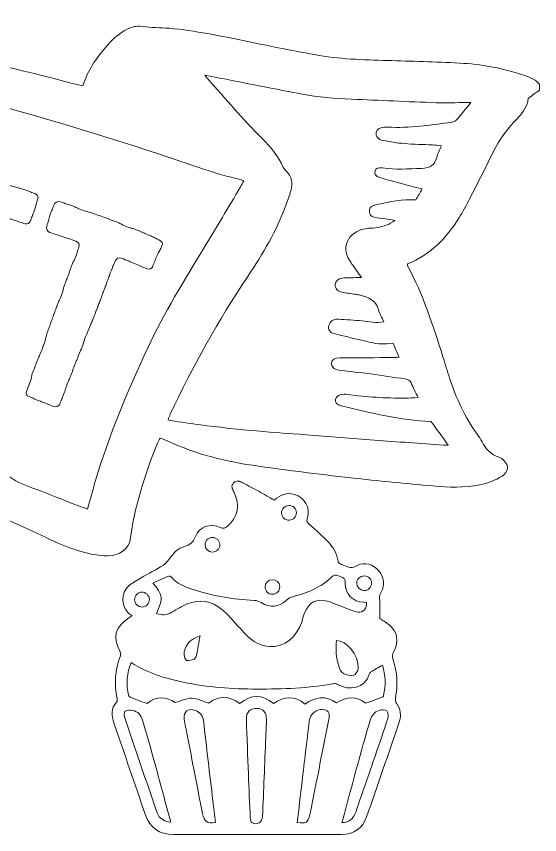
# Model space of a CAD drawing. Header units: inches. Extents: x 112 to 968, y -947 to -133.
# Drawn here: x 761.7 to 968, y -784.6 to -462 of the extents above; entities that cross this region are included whole.
import ezdxf

# ---------------------------------------------------------------- set-up
doc = ezdxf.new("R2010")
doc.units = ezdxf.units.IN
doc.header["$MEASUREMENT"] = 0
doc.layers.add('Layer 1', color=7, linetype='Continuous')

# ---------------------------------------------------------------- blocks, each defined once
blk = doc.blocks.new('block 19')
at = {"layer": 'Layer 1', "lineweight": 0}
blk.add_open_spline([(715.72, -595.81), (715.27, -595.75), (714.67, -595.64), (713.75, -595.39), (712.84, -595.14), (712.23, -593.97), (712.47, -593.08), (712.64, -592.44), (712.81, -591.79), (712.99, -591.15), (713.16, -590.48), (713.34, -589.82), (713.52, -589.16), (713.79, -588.17), (713.87, -587.63), (713.98, -587.21), (714.11, -586.74), (714.2, -586.2), (714.46, -585.21), (714.73, -584.22), (714.98, -583.72), (715.15, -583.32), (715.33, -582.86), (715.58, -582.37), (715.84, -581.38), (716.11, -580.38), (716.19, -579.85), (716.27, -579.36), (716.32, -578.93), (716.41, -578.39), (716.67, -577.4), (716.94, -576.4), (717.08, -575.88), (717.15, -575.39), (717.32, -574.75), (717.49, -574.1), (717.67, -573.46), (717.93, -572.47), (718.02, -571.93), (718.14, -571.46), (718.32, -570.81), (718.49, -570.17), (718.66, -569.52), (718.93, -568.53), (719.18, -568.04), (719.37, -567.58), (719.55, -567.13), (719.73, -566.67), (719.99, -565.68), (720.28, -564.63), (720.34, -564.15), (720.42, -563.66), (720.48, -563.17), (720.57, -562.64), (720.83, -561.64), (721.1, -560.65), (721.28, -560.2), (721.41, -559.72), (721.53, -559.25), (721.73, -558.75), (722, -557.75), (722.27, -556.76), (722.46, -556.25), (722.63, -555.85), (722.82, -555.39), (723.01, -554.89), (723.28, -553.89), (723.55, -552.9), (723.57, -552.35), (723.63, -551.91), (723.7, -551.43), (723.72, -550.87), (723.99, -549.88), (724.25, -548.89), (724.51, -548.39), (724.69, -547.94), (724.86, -547.54), (725.06, -547.03), (725.33, -546.04), (725.59, -545.04), (725.79, -544.54), (725.92, -544.06), (726.09, -543.42), (726.27, -542.78), (726.44, -542.13), (726.71, -541.14), (726.85, -540.62), (726.8, -540.1), (726.87, -539.61), (726.93, -539.12), (727.2, -538.13), (727.48, -537.08), (727.6, -536.61), (727.79, -536.16), (727.92, -535.69), (728.11, -535.18), (728.38, -534.19), (728.55, -533.54), (728.73, -532.9), (728.9, -532.25), (729.08, -531.8), (729.22, -531.28), (729.49, -530.28), (729.76, -529.29), (729.84, -528.75), (729.89, -528.32), (729.96, -527.83), (730.04, -527.29), (730.3, -526.3), (730.57, -525.31), (730.83, -524.81), (731.02, -524.36), (731.2, -523.9), (731.45, -523.47), (731.72, -522.47), (731.96, -521.59), (732.86, -520.87), (733.88, -521.15), (734.9, -521.43), (735.55, -521.67), (736.04, -521.8), (736.78, -522), (737.52, -522.21), (738.26, -522.41), (739.41, -522.73), (739.94, -522.88), (740.5, -522.98), (740.98, -523.12), (741.66, -523.25), (742.68, -523.54), (743.82, -523.87), (744.35, -524.08), (744.89, -524.23), (745.41, -524.44), (745.94, -524.65), (747.08, -524.98), (747.8, -525.19), (748.52, -525.4), (749.24, -525.61), (749.78, -525.77), (750.3, -525.98), (751.44, -526.32), (752.58, -526.67), (753.13, -526.78), (753.68, -526.89), (754.18, -526.98), (754.85, -527.13), (755.87, -527.44), (757.01, -527.79), (757.53, -528.01), (758.05, -528.23), (758.59, -528.39), (759.1, -528.66), (760.23, -529.02), (761.25, -529.33), (761.92, -529.49), (762.41, -529.59), (762.95, -529.76), (763.5, -529.88), (764.64, -530.24), (765.77, -530.6), (766.29, -530.83), (766.81, -531.05), (767.28, -531.21), (767.85, -531.5), (768.98, -531.87), (769.93, -532.19), (770.42, -533.09), (770.14, -533.96), (769.8, -534.99), (769.67, -535.58), (769.48, -536.14), (769.39, -536.63), (769.19, -537.24), (768.83, -538.32), (768.47, -539.4), (768.21, -540), (768.06, -540.46), (767.81, -541.01), (767.58, -541.5), (767.23, -542.58), (766.94, -543.45), (766.02, -544.06), (765.09, -543.76), (764.43, -543.54), (763.76, -543.32), (763.1, -543.11), (762.44, -542.89), (761.77, -542.68), (761.11, -542.47), (760.17, -542.17), (759.66, -541.95), (759.15, -541.73), (758.7, -541.53), (758.2, -541.26), (757.26, -540.96), (756.26, -540.65), (755.7, -540.59), (755.22, -540.49), (754.75, -540.35), (754.19, -540.29), (753.19, -539.98), (752.08, -539.64), (751.62, -539.44), (751.09, -539.28), (750.48, -539.1), (749.88, -538.91), (749.27, -538.73), (748.34, -538.39), (747.87, -538.25), (747.4, -538.11), (746.93, -537.97), (746.42, -537.76), (745.3, -537.43), (744.3, -537.14), (743.24, -537.67), (742.98, -538.56), (742.68, -539.6), (742.46, -540.15), (742.32, -540.62), (742.15, -541.19), (741.94, -541.7), (741.64, -542.74), (741.34, -543.77), (741.23, -544.36), (741.09, -544.83), (740.95, -545.3), (740.85, -545.89), (740.54, -546.93), (740.24, -547.97), (740.07, -548.54), (739.99, -549.02), (739.79, -549.71), (739.59, -550.41), (739.39, -551.1), (739.18, -551.81), (738.97, -552.52), (738.77, -553.23), (738.69, -553.71), (738.52, -554.29), (738.22, -555.32), (737.96, -556.21), (738.47, -557.03), (739.44, -557.32), (740.41, -557.6), (740.88, -557.69), (741.33, -557.82), (741.96, -558.01), (742.59, -558.2), (743.22, -558.39), (744.19, -558.68), (744.65, -558.82), (745.09, -559.01), (745.55, -559.15), (746.04, -559.36), (746.95, -559.64), (747.92, -559.94), (748.36, -560.13), (748.82, -560.27), (749.27, -560.41), (749.77, -560.62), (750.68, -560.91), (751.65, -561.21), (752.18, -561.33), (752.65, -561.42), (753.12, -561.51), (753.59, -561.6), (754.56, -561.91), (755.47, -562.2), (756.09, -563.37), (755.81, -564.25), (755.46, -565.33), (755.24, -565.82), (755.05, -566.39), (754.87, -566.96), (754.65, -567.46), (754.3, -568.54), (753.95, -569.62), (753.81, -570.26), (753.66, -570.72), (753.53, -571.3), (753.34, -571.87), (752.99, -572.95), (752.73, -573.78), (751.6, -574.21), (750.71, -573.92), (749.76, -573.62), (749.3, -573.53), (748.84, -573.44), (748.37, -573.35), (747.87, -573.19), (746.98, -572.91), (746.36, -572.72), (745.75, -572.52), (745.13, -572.33), (744.7, -572.14), (744.2, -571.99), (743.25, -571.69), (742.63, -571.51), (742.02, -571.32), (741.4, -571.13), (740.94, -571.04), (740.49, -570.91), (739.54, -570.62), (738.64, -570.35), (738.15, -570.15), (737.7, -570.02), (737.25, -569.88), (736.82, -569.7), (735.87, -569.42), (734.92, -569.13), (733.92, -569.63), (733.66, -570.51), (733.4, -571.4), (733.26, -571.87), (733.09, -572.27), (732.97, -572.68), (732.76, -573.19), (732.5, -574.07), (732.25, -574.95), (732.11, -575.42), (732.04, -575.85), (731.87, -576.46), (731.69, -577.07), (731.51, -577.67), (731.25, -578.55), (731.1, -579.07), (730.93, -579.47), (730.81, -579.89), (730.61, -580.34), (730.36, -581.22), (730.1, -582.11), (730.06, -582.66), (729.99, -583.09), (729.92, -583.52), (729.88, -584.07), (729.62, -584.96), (729.37, -585.84), (729.72, -586.45), (730.71, -586.91), (731.64, -587.19), (732.11, -587.38), (732.54, -587.56), (732.96, -587.75), (733.43, -587.95), (734.36, -588.23), (735.23, -588.49), (735.72, -588.64), (736.14, -588.82), (736.75, -589.01), (737.37, -589.2), (737.99, -589.39), (738.91, -589.67), (739.43, -589.72), (739.88, -589.8), (740.33, -589.89), (740.86, -589.94), (741.78, -590.23), (742.38, -590.41), (742.98, -590.6), (743.57, -590.79), (744.19, -590.99), (744.8, -591.18), (745.42, -591.38), (746.03, -591.58), (746.65, -591.78), (747.26, -591.98), (747.88, -592.18), (748.49, -592.38), (749.11, -592.58), (749.97, -592.86), (750.66, -594.06), (750.37, -594.93), (750.01, -596.01), (749.73, -596.49), (749.49, -597.03), (749.31, -597.6), (749.03, -598.08), (748.67, -599.16), (748.32, -600.24), (748.22, -600.89), (748.07, -601.35), (747.93, -601.93), (747.85, -602.54), (747.51, -603.56), (747.22, -604.44), (745.98, -604.99), (745.13, -604.72), (744.48, -604.5), (743.82, -604.29), (743.16, -604.08), (742.51, -603.86), (741.85, -603.65), (741.2, -603.44), (740.19, -603.12), (739.72, -602.92), (739.31, -602.73), (738.85, -602.53), (738.39, -602.32), (737.38, -602.01), (736.72, -601.8), (736.06, -601.6), (735.4, -601.39), (734.96, -601.31), (734.37, -601.13), (733.47, -600.85), (732.81, -600.65), (732.15, -600.45), (731.49, -600.25), (730.83, -600.05), (730.17, -599.86), (729.51, -599.66), (728.5, -599.35), (728, -599.26), (727.57, -599.14), (727.09, -599), (726.6, -598.9), (725.58, -598.61), (724.56, -598.31), (724.07, -598.22), (723.58, -598.08), (723.14, -598.01), (722.55, -597.84), (721.64, -597.58), (720.62, -597.29), (720.1, -597.09), (719.68, -596.91), (719.2, -596.78), (718.74, -596.59), (717.72, -596.31), (716.69, -596.03), (716.2, -595.94), (715.72, -595.81)], degree=3, knots=[0, 0, 0, 0, 1, 1, 1, 2, 2, 2, 3, 3, 3, 4, 4, 4, 5, 5, 5, 6, 6, 6, 7, 7, 7, 8, 8, 8, 9, 9, 9, 10, 10, 10, 11, 11, 11, 12, 12, 12, 13, 13, 13, 14, 14, 14, 15, 15, 15, 16, 16, 16, 17, 17, 17, 18, 18, 18, 19, 19, 19, 20, 20, 20, 21, 21, 21, 22, 22, 22, 23, 23, 23, 24, 24, 24, 25, 25, 25, 26, 26, 26, 27, 27, 27, 28, 28, 28, 29, 29, 29, 30, 30, 30, 31, 31, 31, 32, 32, 32, 33, 33, 33, 34, 34, 34, 35, 35, 35, 36, 36, 36, 37, 37, 37, 38, 38, 38, 39, 39, 39, 40, 40, 40, 41, 41, 41, 42, 42, 42, 43, 43, 43, 44, 44, 44, 45, 45, 45, 46, 46, 46, 47, 47, 47, 48, 48, 48, 49, 49, 49, 50, 50, 50, 51, 51, 51, 52, 52, 52, 53, 53, 53, 54, 54, 54, 55, 55, 55, 56, 56, 56, 57, 57, 57, 58, 58, 58, 59, 59, 59, 60, 60, 60, 61, 61, 61, 62, 62, 62, 63, 63, 63, 64, 64, 64, 65, 65, 65, 66, 66, 66, 67, 67, 67, 68, 68, 68, 69, 69, 69, 70, 70, 70, 71, 71, 71, 72, 72, 72, 73, 73, 73, 74, 74, 74, 75, 75, 75, 76, 76, 76, 77, 77, 77, 78, 78, 78, 79, 79, 79, 80, 80, 80, 81, 81, 81, 82, 82, 82, 83, 83, 83, 84, 84, 84, 85, 85, 85, 86, 86, 86, 87, 87, 87, 88, 88, 88, 89, 89, 89, 90, 90, 90, 91, 91, 91, 92, 92, 92, 93, 93, 93, 94, 94, 94, 95, 95, 95, 96, 96, 96, 97, 97, 97, 98, 98, 98, 99, 99, 99, 100, 100, 100, 101, 101, 101, 102, 102, 102, 103, 103, 103, 104, 104, 104, 105, 105, 105, 106, 106, 106, 107, 107, 107, 108, 108, 108, 109, 109, 109, 110, 110, 110, 111, 111, 111, 112, 112, 112, 113, 113, 113, 114, 114, 114, 115, 115, 115, 116, 116, 116, 117, 117, 117, 118, 118, 118, 119, 119, 119, 120, 120, 120, 121, 121, 121, 122, 122, 122, 123, 123, 123, 124, 124, 124, 125, 125, 125, 126, 126, 126, 127, 127, 127, 128, 128, 128, 129, 129, 129, 130, 130, 130, 131, 131, 131, 132, 132, 132, 133, 133, 133, 134, 134, 134, 135, 135, 135, 136, 136, 136, 137, 137, 137, 138, 138, 138, 139, 139, 139, 140, 140, 140, 141, 141, 141, 142, 142, 142, 143, 143, 143, 144, 144, 144, 144], dxfattribs=at)
blk = doc.blocks.new('block 20')
at = {"layer": 'Layer 1', "lineweight": 0}
blk.add_open_spline([(785.15, -550.61), (783.93, -550.17), (783.23, -549.92), (782.57, -549.74), (781.94, -549.51), (781.33, -549.36), (780, -548.88), (778.78, -548.45), (778.08, -548.21), (777.42, -548.04), (776.9, -547.86), (776.12, -547.64), (774.9, -547.22), (773.91, -546.88), (773.35, -545.66), (773.65, -544.79), (774.01, -543.72), (774.13, -543.18), (774.32, -542.62), (774.45, -542.04), (774.57, -541.5), (774.94, -540.43), (775.3, -539.35), (775.57, -538.76), (775.73, -538.3), (775.92, -537.73), (776.17, -537.19), (776.54, -536.11), (776.82, -535.29), (778.05, -534.8), (779.06, -535.14), (780.06, -535.49), (780.74, -535.67), (781.21, -535.83), (781.74, -536.02), (782.29, -536.15), (783.42, -536.55), (784.54, -536.94), (785.04, -537.23), (785.55, -537.47), (786.01, -537.69), (786.57, -538), (787.69, -538.41), (788.69, -538.77), (789.36, -538.95), (789.85, -539.07), (790.4, -539.21), (790.95, -539.35), (792.07, -539.76), (793.19, -540.17), (793.72, -540.37), (794.27, -540.52), (794.74, -540.69), (795.35, -540.86), (796.47, -541.27), (797.18, -541.54), (797.88, -541.8), (798.59, -542.07), (799.32, -542.34), (800.04, -542.62), (800.77, -542.89), (801.88, -543.32), (802.39, -543.57), (802.9, -543.83), (803.36, -544.06), (803.9, -544.38), (805.02, -544.82), (806.01, -545.21), (806.68, -545.41), (807.17, -545.54), (807.71, -545.7), (808.26, -545.85), (809.37, -546.29), (810.49, -546.73), (811.01, -546.94), (811.52, -547.2), (812.05, -547.41), (812.55, -547.67), (813.67, -548.12), (814.77, -548.57), (815.28, -548.84), (815.78, -549.1), (816.25, -549.29), (816.86, -549.65), (817.85, -550.06), (818.84, -550.46), (819.54, -551.4), (819.21, -552.2), (818.77, -553.25), (818.49, -553.78), (818.2, -554.31), (817.96, -554.73), (817.59, -555.28), (817.16, -556.33), (816.87, -557.03), (816.58, -557.73), (816.29, -558.43), (816, -559.13), (815.71, -559.83), (815.42, -560.53), (815.07, -561.38), (814.11, -561.92), (813.13, -561.52), (811.82, -560.98), (811.19, -560.73), (810.58, -560.42), (810.06, -560.21), (809.33, -559.86), (808.18, -559.4), (807.26, -559.03), (806.57, -558.75), (806.13, -558.52), (805.14, -558.12), (804.14, -557.73), (803.14, -557.34), (802.16, -556.95), (801.06, -557.39), (800.73, -558.25), (800.36, -559.21), (800.1, -559.69), (799.92, -560.14), (799.71, -560.52), (799.51, -561.03), (799.14, -561.99), (798.77, -562.95), (798.57, -563.45), (798.47, -563.88), (798.29, -564.33), (798.15, -564.86), (797.78, -565.81), (797.41, -566.77), (797.23, -567.23), (797.11, -567.7), (796.87, -568.33), (796.63, -568.95), (796.38, -569.57), (796.14, -570.21), (795.89, -570.85), (795.64, -571.49), (795.48, -571.89), (795.34, -572.42), (794.97, -573.37), (794.72, -574), (794.48, -574.62), (794.24, -575.24), (793.99, -575.88), (793.74, -576.52), (793.49, -577.16), (793.12, -578.12), (792.94, -578.57), (792.82, -579.04), (792.58, -579.67), (792.33, -580.29), (792.09, -580.91), (791.72, -581.87), (791.52, -582.37), (791.29, -582.8), (791.11, -583.26), (790.88, -583.69), (790.51, -584.65), (790.14, -585.61), (789.88, -586.09), (789.71, -586.54), (789.55, -586.95), (789.3, -587.43), (788.92, -588.39), (788.55, -589.35), (788.41, -589.87), (788.31, -590.3), (788.18, -590.77), (788.04, -591.3), (787.67, -592.26), (787.29, -593.22), (787.06, -593.65), (786.89, -594.1), (786.71, -594.56), (786.48, -594.99), (786.11, -595.95), (785.73, -596.9), (785.53, -597.41), (785.3, -597.84), (785.06, -598.46), (784.82, -599.09), (784.58, -599.71), (784.2, -600.67), (784.01, -601.17), (783.88, -601.65), (783.73, -602.05), (783.58, -602.57), (783.21, -603.53), (782.84, -604.49), (782.59, -604.98), (782.43, -605.38), (782.2, -605.81), (782, -606.32), (781.63, -607.28), (781.26, -608.23), (781.13, -608.71), (780.96, -609.16), (780.83, -609.63), (780.69, -610.16), (780.31, -611.12), (779.94, -612.07), (779.76, -612.53), (779.53, -612.97), (779.29, -613.59), (779.05, -614.21), (778.81, -614.83), (778.47, -615.69), (777.3, -616.22), (776.41, -615.87), (775.57, -615.55), (775.23, -615.36), (774.81, -615.2), (774.39, -615.04), (773.99, -614.83), (773.2, -614.53), (772.66, -614.32), (772.11, -614.12), (771.57, -613.91), (771.01, -613.7), (770.45, -613.49), (769.89, -613.28), (769.1, -612.99), (768.7, -612.78), (768.3, -612.57), (767.93, -612.44), (767.53, -612.23), (766.69, -611.92), (765.79, -611.59), (765.33, -610.73), (765.65, -609.87), (766, -608.9), (766.17, -608.44), (766.39, -608.01), (766.55, -607.55), (766.77, -607.11), (767.12, -606.14), (767.48, -605.18), (767.56, -604.63), (767.67, -604.15), (767.76, -603.72), (767.84, -603.18), (768.19, -602.21), (768.54, -601.24), (768.79, -600.76), (768.93, -600.35), (769.17, -599.7), (769.4, -599.06), (769.64, -598.42), (769.99, -597.45), (770.21, -597.01), (770.43, -596.57), (770.65, -596.14), (770.87, -595.7), (771.23, -594.73), (771.58, -593.77), (771.82, -593.27), (771.98, -592.82), (772.21, -592.19), (772.44, -591.57), (772.67, -590.94), (773.02, -589.97), (773.1, -589.42), (773.21, -588.94), (773.3, -588.52), (773.38, -587.97), (773.73, -587), (773.96, -586.38), (774.19, -585.75), (774.42, -585.12), (774.65, -584.48), (774.89, -583.83), (775.12, -583.19), (775.35, -582.56), (775.58, -581.93), (775.81, -581.31), (776.03, -580.68), (776.26, -580.05), (776.49, -579.43), (776.73, -578.78), (776.96, -578.14), (777.2, -577.49), (777.42, -576.86), (777.65, -576.24), (777.88, -575.61), (778.23, -574.64), (778.47, -574.16), (778.68, -573.77), (778.9, -573.33), (779.14, -572.84), (779.49, -571.88), (779.85, -570.91), (779.96, -570.43), (780.07, -569.96), (780.18, -569.48), (780.31, -568.95), (780.66, -567.98), (780.89, -567.35), (781.12, -566.73), (781.34, -566.1), (781.51, -565.64), (781.74, -565.21), (782.09, -564.24), (782.44, -563.27), (782.57, -562.74), (782.73, -562.28), (782.96, -561.66), (783.19, -561.03), (783.42, -560.4), (783.77, -559.43), (784.01, -558.95), (784.24, -558.51), (784.44, -558.13), (784.74, -557.66), (785.1, -556.69), (785.45, -555.73), (785.58, -555.2), (785.72, -554.79), (785.89, -554.33), (786.02, -553.8), (786.37, -552.84), (786.68, -551.97), (786.14, -550.96), (785.15, -550.61)], degree=3, knots=[0, 0, 0, 0, 1, 1, 1, 2, 2, 2, 3, 3, 3, 4, 4, 4, 5, 5, 5, 6, 6, 6, 7, 7, 7, 8, 8, 8, 9, 9, 9, 10, 10, 10, 11, 11, 11, 12, 12, 12, 13, 13, 13, 14, 14, 14, 15, 15, 15, 16, 16, 16, 17, 17, 17, 18, 18, 18, 19, 19, 19, 20, 20, 20, 21, 21, 21, 22, 22, 22, 23, 23, 23, 24, 24, 24, 25, 25, 25, 26, 26, 26, 27, 27, 27, 28, 28, 28, 29, 29, 29, 30, 30, 30, 31, 31, 31, 32, 32, 32, 33, 33, 33, 34, 34, 34, 35, 35, 35, 36, 36, 36, 37, 37, 37, 38, 38, 38, 39, 39, 39, 40, 40, 40, 41, 41, 41, 42, 42, 42, 43, 43, 43, 44, 44, 44, 45, 45, 45, 46, 46, 46, 47, 47, 47, 48, 48, 48, 49, 49, 49, 50, 50, 50, 51, 51, 51, 52, 52, 52, 53, 53, 53, 54, 54, 54, 55, 55, 55, 56, 56, 56, 57, 57, 57, 58, 58, 58, 59, 59, 59, 60, 60, 60, 61, 61, 61, 62, 62, 62, 63, 63, 63, 64, 64, 64, 65, 65, 65, 66, 66, 66, 67, 67, 67, 68, 68, 68, 69, 69, 69, 70, 70, 70, 71, 71, 71, 72, 72, 72, 73, 73, 73, 74, 74, 74, 75, 75, 75, 76, 76, 76, 77, 77, 77, 78, 78, 78, 79, 79, 79, 80, 80, 80, 81, 81, 81, 82, 82, 82, 83, 83, 83, 84, 84, 84, 85, 85, 85, 86, 86, 86, 87, 87, 87, 88, 88, 88, 89, 89, 89, 90, 90, 90, 91, 91, 91, 92, 92, 92, 93, 93, 93, 94, 94, 94, 95, 95, 95, 96, 96, 96, 97, 97, 97, 98, 98, 98, 99, 99, 99, 100, 100, 100, 101, 101, 101, 102, 102, 102, 103, 103, 103, 104, 104, 104, 105, 105, 105, 106, 106, 106, 107, 107, 107, 108, 108, 108, 108], dxfattribs=at)
blk = doc.blocks.new('block 10')
at = {"layer": 'Layer 1'}
for name in ['block 19', 'block 20']:
    blk.add_blockref(name, (0, 0), dxfattribs=at)
blk = doc.blocks.new('block 25')
at = {"layer": 'Layer 1', "lineweight": 0}
for points, knots in [([(967.89, -491.08), (966.59, -492.04), (965.29, -493), (963.48, -494.33), (963.23, -497.7), (960.65, -500.79), (957.85, -503.73), (954.63, -507.1), (952.05, -510.77), (950.04, -514.77), (946.86, -521.12), (943.68, -527.47), (940.43, -533.79), (939.08, -536.43), (937.67, -539.06), (936.09, -541.6), (931.33, -549.24), (925.19, -555.76), (915.88, -559.61), (915.9, -559.89), (915.85, -560.13), (915.94, -560.31), (922.07, -571.85), (926.02, -584), (929.83, -596.2), (930.71, -599), (931.61, -601.8), (932.49, -604.61), (934.93, -612.41), (938.41, -619.84), (943.32, -626.75), (944.02, -627.73), (944.74, -628.71), (945.29, -629.75), (946.73, -632.46), (948.59, -634.76), (952.02, -635.83), (952.73, -636.06), (953.37, -636.58), (953.9, -637.08), (956, -639.03), (955.73, -641.56), (953.18, -643.24), (950.56, -644.97), (947.56, -646.04), (944.35, -646.69), (938.26, -647.9), (932.1, -647.75), (925.93, -647.16), (915.14, -646.12), (904.33, -645.18), (893.57, -643.94), (880.62, -642.45), (867.67, -640.89), (854.79, -639), (842.37, -637.17), (830.41, -633.88), (819.28, -628.56), (819.06, -628.45), (818.8, -628.4), (818.33, -628.24), (818.01, -628.92), (817.64, -629.58), (817.36, -630.26), (812.24, -642.62), (808.32, -655.23), (806.58, -668.34), (806.11, -671.84), (802.1, -674.77), (797.92, -674.73), (793.72, -674.68), (789.66, -673.89), (785.78, -672.56), (782.16, -671.33), (778.54, -670.03), (775.17, -668.37), (766.07, -663.91), (756.78, -659.79), (747.33, -655.93), (744.45, -654.75), (741.6, -653.49), (738.87, -652.07), (727.95, -646.38), (716.21, -642.32), (704.13, -639.04), (691.82, -635.7), (679.42, -632.58), (666.98, -629.65), (661.63, -628.39), (656.06, -627.82), (650.58, -626.99), (640.66, -625.49), (630.74, -624.02), (620.81, -622.56), (618.2, -622.18), (615.57, -621.88), (612.96, -621.54), (611.74, -621.38), (610.53, -621.22), (609, -621.01), (608.89, -618.12), (608.59, -615.3), (608.73, -612.51), (608.89, -609.12), (611.07, -607.45), (614.94, -607.81), (622.4, -608.5), (629.84, -609.39), (637.28, -610.22), (638.4, -610.34), (639.46, -610.74), (640.62, -610.21), (641.07, -610), (641.83, -610.2), (642.43, -610.31), (655.2, -612.7), (668.03, -614.91), (680.74, -617.53), (700.44, -621.6), (719.78, -626.77), (738.67, -633.18), (745.7, -635.56), (752.5, -638.46), (758.14, -642.88), (761.05, -645.16), (764.21, -646.64), (767.78, -647.86), (772.95, -649.63), (777.94, -651.82), (783.03, -653.79), (785.18, -654.63), (787.38, -655.39), (789.73, -656.25), (790.81, -652.41), (791.76, -648.86), (792.8, -645.34), (798.13, -627.22), (805.53, -609.73), (813.62, -592.45), (819.94, -578.96), (827.81, -566.14), (835.65, -553.31), (840.54, -545.31), (845.26, -537.24), (850.05, -529.2), (850.49, -528.46), (850.85, -527.69), (851.31, -526.81), (850.8, -526.62), (850.45, -526.42), (850.06, -526.33), (840.12, -524.04), (830.68, -520.55), (821.11, -517.34), (798.68, -509.82), (775.96, -502.98), (753.06, -496.61), (728.66, -489.82), (704.17, -483.28), (679.66, -476.76), (676.5, -475.92), (673.07, -475.76), (669.75, -475.5), (656.82, -474.49), (643.89, -473.61), (630.96, -472.59), (625.95, -472.2), (620.94, -471.67), (616.16, -470.15), (614.76, -469.7), (613.4, -469.14), (612.03, -468.59), (610.48, -467.97), (609.34, -467.05), (609.56, -465.41), (609.77, -463.88), (611.07, -463.18), (612.63, -462.99), (616.1, -462.56), (619.61, -461.96), (623.1, -462.01), (627.67, -462.08), (632.23, -462.68), (636.8, -463.08), (638.45, -463.23), (640.06, -463.62), (641.67, -462.78), (642.18, -462.52), (643.05, -462.64), (643.72, -462.74), (665.14, -465.88), (686.61, -468.78), (707.96, -472.25), (734.19, -476.51), (760.12, -481.96), (785.62, -488.89), (786.29, -489.07), (786.97, -489.21), (787.83, -489.41), (788.03, -488.9), (788.24, -488.43), (788.4, -487.95), (790.26, -482.45), (793.8, -477.75), (797.7, -473.23), (799.81, -470.78), (802.3, -468.64), (805.34, -467.03), (807.2, -466.04), (809.07, -465.65), (811.36, -465.95), (814.84, -466.41), (818.39, -466.39), (821.9, -466.68), (832.21, -467.56), (842.25, -469.71), (852.32, -471.77), (861.86, -473.72), (871.4, -475.69), (881.01, -477.35), (890.49, -478.98), (900.13, -479.18), (909.75, -479.43), (919.18, -479.68), (928.62, -479.91), (938.04, -480.49), (946.34, -481), (954.43, -482.66), (962.22, -485.34), (964.48, -486.11), (966.6, -486.96), (967.97, -488.79), (967.94, -489.56), (967.92, -490.32), (967.89, -491.08)], [0, 0, 0, 0, 1, 1, 1, 2, 2, 2, 3, 3, 3, 4, 4, 4, 5, 5, 5, 6, 6, 6, 7, 7, 7, 8, 8, 8, 9, 9, 9, 10, 10, 10, 11, 11, 11, 12, 12, 12, 13, 13, 13, 14, 14, 14, 15, 15, 15, 16, 16, 16, 17, 17, 17, 18, 18, 18, 19, 19, 19, 20, 20, 20, 21, 21, 21, 22, 22, 22, 23, 23, 23, 24, 24, 24, 25, 25, 25, 26, 26, 26, 27, 27, 27, 28, 28, 28, 29, 29, 29, 30, 30, 30, 31, 31, 31, 32, 32, 32, 33, 33, 33, 34, 34, 34, 35, 35, 35, 36, 36, 36, 37, 37, 37, 38, 38, 38, 39, 39, 39, 40, 40, 40, 41, 41, 41, 42, 42, 42, 43, 43, 43, 44, 44, 44, 45, 45, 45, 46, 46, 46, 47, 47, 47, 48, 48, 48, 49, 49, 49, 50, 50, 50, 51, 51, 51, 52, 52, 52, 53, 53, 53, 54, 54, 54, 55, 55, 55, 56, 56, 56, 57, 57, 57, 58, 58, 58, 59, 59, 59, 60, 60, 60, 61, 61, 61, 62, 62, 62, 63, 63, 63, 64, 64, 64, 65, 65, 65, 66, 66, 66, 67, 67, 67, 68, 68, 68, 69, 69, 69, 70, 70, 70, 71, 71, 71, 72, 72, 72, 73, 73, 73, 74, 74, 74, 75, 75, 75, 76, 76, 76, 77, 77, 77, 78, 78, 78, 78]), ([(925.13, -621.67), (912.99, -621.32), (901.45, -618.32), (889.86, -615.61), (888.04, -615.18), (887.29, -614.2), (887.55, -613), (887.82, -611.7), (889.1, -610.9), (890.86, -610.95), (891.3, -610.96), (891.74, -611.03), (892.18, -611.08), (899.7, -612.08), (907.27, -612.53), (914.86, -612.54), (916.5, -612.55), (918.13, -612.39), (920.06, -612.3), (919.04, -610.18), (918.11, -608.37), (917.31, -606.53), (916.88, -605.53), (916.14, -605.1), (914.98, -604.94), (910.45, -604.31), (905.93, -603.6), (901.39, -602.99), (897.21, -602.43), (893, -602), (888.81, -601.43), (886.9, -601.17), (885.79, -599.98), (885.93, -598.64), (886.06, -597.36), (887.15, -596.67), (889.22, -596.65), (896.36, -596.59), (903.5, -596.56), (910.65, -596.5), (911.2, -596.5), (911.76, -596.42), (912.56, -596.36), (911.69, -594.35), (910.93, -592.6), (910.19, -590.9), (908.49, -590.99), (907.08, -591.17), (905.69, -591.11), (904.2, -591.04), (902.69, -590.86), (901.25, -590.53), (896.47, -589.43), (891.72, -588.26), (886.97, -587.08), (885.23, -586.65), (884.46, -585.39), (884.89, -583.88), (885.33, -582.35), (886.5, -581.36), (888.48, -581.41), (891.64, -581.49), (894.8, -581.76), (897.95, -582.06), (900.73, -582.34), (903.47, -582.97), (906.54, -582.44), (905.8, -580.76), (904.88, -579.24), (904.46, -577.64), (903.51, -574.04), (900.51, -572.64), (896.83, -571.84), (896.32, -571.72), (895.8, -571.63), (895.28, -571.55), (893.54, -571.28), (891.78, -571.1), (890.07, -570.75), (888.28, -570.37), (887.3, -569.16), (887.41, -567.74), (887.51, -566.4), (888.52, -565.42), (890.28, -565.17), (891.31, -565.03), (892.39, -565.07), (893.44, -565.04), (894.72, -565.01), (895.99, -565), (897.71, -564.98), (895.98, -562.47), (894.48, -560.31), (892.99, -558.15), (889.2, -552.67), (893.19, -545.98), (900.5, -545.55), (901.64, -545.49), (902.8, -545.45), (903.92, -545.25), (906.38, -544.81), (908.78, -544.2), (910.85, -542.43), (909.43, -542.2), (908.32, -542.01), (907.2, -541.84), (905.73, -541.62), (904.23, -541.47), (902.77, -541.18), (901.45, -540.93), (900.94, -540.01), (900.9, -538.94), (900.85, -537.89), (901.23, -536.97), (902.46, -536.52), (902.94, -536.35), (903.46, -536.25), (903.97, -536.14), (908.94, -535.14), (913.87, -533.97), (919.17, -534.37), (920.02, -532.91), (920.82, -531.52), (921.7, -530), (920.44, -529.72), (919.5, -529.55), (918.58, -529.3), (914.03, -528.07), (909.46, -526.87), (904.94, -525.55), (903.26, -525.06), (902.7, -524.07), (903.07, -522.94), (903.41, -521.91), (904.38, -521.48), (906.06, -521.74), (911.16, -522.52), (916.24, -522.09), (921.35, -521.94), (924.97, -521.83), (926.71, -520.51), (927.41, -517.59), (927.77, -516.09), (928.56, -514.66), (929.24, -512.99), (927.79, -512.84), (926.75, -512.7), (925.71, -512.65), (922.01, -512.47), (918.3, -512.42), (914.61, -512.12), (911.81, -511.89), (909.01, -511.44), (906.27, -510.91), (904.17, -510.5), (903.29, -509.3), (903.55, -507.77), (903.78, -506.42), (904.7, -505.81), (906.79, -505.68), (907.23, -505.65), (907.67, -505.63), (908.11, -505.66), (916.64, -506.1), (924.99, -504.93), (933.32, -503.67), (933.95, -503.58), (934.74, -503.34), (935.09, -502.93), (937.04, -500.71), (938.87, -498.42), (940.87, -495.98), (940.23, -495.96), (939.74, -495.92), (939.25, -495.93), (935.19, -495.96), (931.13, -496.15), (927.08, -496.01), (915.97, -495.62), (904.87, -495.06), (893.76, -494.62), (887.23, -494.37), (880.72, -493.83), (874.32, -492.63), (864.91, -490.88), (855.54, -488.96), (846.16, -487.12), (842.93, -486.48), (839.69, -485.88), (835.99, -485.18), (836.55, -485.92), (836.79, -486.32), (837.11, -486.66), (844.31, -494.45), (850.86, -502.67), (858.58, -510.11), (862.08, -513.48), (865.08, -517.2), (866.91, -521.52), (867.11, -522), (867.52, -522.45), (867.92, -522.84), (870.36, -525.17), (870.82, -527.85), (869.9, -530.76), (869.29, -532.67), (868.66, -534.57), (867.96, -536.45), (864.28, -546.36), (858.93, -555.61), (852.92, -564.55), (841.18, -581.98), (831.07, -600.1), (822.37, -618.83), (822.05, -619.51), (821.79, -620.22), (821.47, -621.01), (821.95, -621.16), (822.26, -621.3), (822.58, -621.35), (826.5, -621.94), (830.4, -622.6), (834.33, -623.1), (848.14, -624.86), (862.02, -626.01), (875.93, -626.97), (884.9, -627.58), (893.86, -628.37), (902.83, -629.05), (911.89, -629.74), (920.95, -630.4), (930.01, -631.07), (930.56, -631.11), (931.13, -631.03), (931.88, -631), (929.52, -627.74), (927.33, -624.71), (925.13, -621.67)], [0, 0, 0, 0, 1, 1, 1, 2, 2, 2, 3, 3, 3, 4, 4, 4, 5, 5, 5, 6, 6, 6, 7, 7, 7, 8, 8, 8, 9, 9, 9, 10, 10, 10, 11, 11, 11, 12, 12, 12, 13, 13, 13, 14, 14, 14, 15, 15, 15, 16, 16, 16, 17, 17, 17, 18, 18, 18, 19, 19, 19, 20, 20, 20, 21, 21, 21, 22, 22, 22, 23, 23, 23, 24, 24, 24, 25, 25, 25, 26, 26, 26, 27, 27, 27, 28, 28, 28, 29, 29, 29, 30, 30, 30, 31, 31, 31, 32, 32, 32, 33, 33, 33, 34, 34, 34, 35, 35, 35, 36, 36, 36, 37, 37, 37, 38, 38, 38, 39, 39, 39, 40, 40, 40, 41, 41, 41, 42, 42, 42, 43, 43, 43, 44, 44, 44, 45, 45, 45, 46, 46, 46, 47, 47, 47, 48, 48, 48, 49, 49, 49, 50, 50, 50, 51, 51, 51, 52, 52, 52, 53, 53, 53, 54, 54, 54, 55, 55, 55, 56, 56, 56, 57, 57, 57, 58, 58, 58, 59, 59, 59, 60, 60, 60, 61, 61, 61, 62, 62, 62, 63, 63, 63, 64, 64, 64, 65, 65, 65, 66, 66, 66, 67, 67, 67, 68, 68, 68, 69, 69, 69, 70, 70, 70, 71, 71, 71, 72, 72, 72, 73, 73, 73, 74, 74, 74, 75, 75, 75, 76, 76, 76, 77, 77, 77, 78, 78, 78, 79, 79, 79, 79])]:
    blk.add_open_spline(points, degree=3, knots=knots, dxfattribs=at)
blk = doc.blocks.new('block 24')
at = {"layer": 'Layer 1'}
blk.add_blockref('block 25', (0, 0), dxfattribs=at)
blk = doc.blocks.new('block 40')
at = {"layer": 'Layer 1', "lineweight": 0}
for points, knots in [([(807.28, -698.27), (806.62, -697.81), (806.09, -697.56), (805.72, -697.16), (802.05, -693.31), (803.34, -687.15), (808.21, -684.98), (809.13, -684.57), (809.93, -683.88), (810.82, -683.37), (813.76, -681.71), (816.73, -680.12), (819.63, -678.41), (820.33, -678), (820.85, -677.27), (821.4, -676.63), (822.54, -675.31), (823.53, -673.83), (824.81, -672.65), (825.64, -671.9), (826.83, -671.48), (827.93, -671.08), (829.97, -670.33), (831.47, -669.47), (832.32, -667.04), (833.66, -663.22), (838.35, -661.72), (842.08, -663.52), (843.25, -664.08), (843.94, -663.88), (844.82, -663.12), (849.12, -659.45), (850.1, -654.54), (847.42, -649.5), (846.78, -648.29), (846.18, -647.11), (847.3, -645.95), (848.47, -644.74), (849.77, -645.25), (851.02, -645.93), (853.08, -647.05), (855.16, -648.12), (857.21, -649.25), (859.26, -650.38), (861.28, -651.56), (863.37, -652.75), (865.63, -650.69), (868.16, -649.57), (871.3, -650.5), (875.31, -651.7), (877.66, -655.77), (876.41, -659.78), (876.01, -661.05), (876.42, -661.58), (877.29, -662.36), (879.83, -664.6), (882.35, -666.89), (884.67, -669.35), (886.62, -671.42), (888.13, -673.83), (888.48, -676.8), (888.53, -677.22), (889.04, -677.64), (889.44, -677.93), (889.77, -678.18), (890.26, -678.2), (890.64, -678.39), (892.48, -679.31), (894.08, -679.73), (896.22, -678.5), (898.92, -676.94), (902.45, -678.14), (904.56, -680.58), (906.65, -682.97), (907.11, -686.29), (905.46, -689), (904.75, -690.17), (904.79, -691.15), (904.92, -692.42), (905.14, -694.64), (904.98, -696.91), (904.98, -699.44), (905.87, -700.04), (907.28, -700.82), (908.51, -701.82), (911.93, -704.62), (912.69, -708.59), (910.47, -712.41), (909.8, -713.56), (909.81, -714.5), (910.21, -715.67), (911.91, -720.63), (912.07, -725.68), (911.13, -730.81), (911.02, -731.44), (911.12, -732.31), (911.49, -732.79), (913.25, -735.13), (913.52, -737.65), (912.61, -740.32), (908.34, -752.78), (904.08, -765.23), (899.74, -777.66), (898.18, -782.14), (894.61, -784.62), (889.88, -784.62), (867.78, -784.64), (845.69, -784.65), (823.59, -784.62), (817.95, -784.61), (814.3, -781.93), (812.49, -776.63), (808.37, -764.65), (804.27, -752.66), (800.14, -740.67), (799.13, -737.72), (798.83, -734.91), (801.22, -732.39), (801.46, -732.13), (801.45, -731.49), (801.36, -731.06), (800.2, -725.29), (800.63, -719.67), (802.7, -714.15), (802.87, -713.71), (802.84, -713.04), (802.62, -712.62), (799.5, -706.56), (800.38, -703.03), (806.04, -699.16), (806.29, -698.99), (806.53, -698.81), (807.28, -698.27)], [0, 0, 0, 0, 1, 1, 1, 2, 2, 2, 3, 3, 3, 4, 4, 4, 5, 5, 5, 6, 6, 6, 7, 7, 7, 8, 8, 8, 9, 9, 9, 10, 10, 10, 11, 11, 11, 12, 12, 12, 13, 13, 13, 14, 14, 14, 15, 15, 15, 16, 16, 16, 17, 17, 17, 18, 18, 18, 19, 19, 19, 20, 20, 20, 21, 21, 21, 22, 22, 22, 23, 23, 23, 24, 24, 24, 25, 25, 25, 26, 26, 26, 27, 27, 27, 28, 28, 28, 29, 29, 29, 30, 30, 30, 31, 31, 31, 32, 32, 32, 33, 33, 33, 34, 34, 34, 35, 35, 35, 36, 36, 36, 37, 37, 37, 38, 38, 38, 39, 39, 39, 40, 40, 40, 41, 41, 41, 42, 42, 42, 43, 43, 43, 44, 44, 44, 44]), ([(869.25, -660.63), (870.87, -660.59), (872.14, -659.27), (872.09, -657.67), (872.05, -656.06), (870.72, -654.83), (869.09, -654.87), (867.5, -654.9), (866.18, -656.26), (866.22, -657.83), (866.27, -659.44), (867.6, -660.67), (869.25, -660.63)], [0, 0, 0, 0, 1, 1, 1, 2, 2, 2, 3, 3, 3, 4, 4, 4, 4]), ([(841.92, -670.39), (841.94, -668.79), (840.59, -667.45), (838.97, -667.46), (837.33, -667.47), (836.04, -668.77), (836.06, -670.4), (836.08, -671.96), (837.31, -673.18), (838.89, -673.22), (840.56, -673.27), (841.9, -672.01), (841.92, -670.39)], [0, 0, 0, 0, 1, 1, 1, 2, 2, 2, 3, 3, 3, 4, 4, 4, 4]), ([(816.87, -697.4), (819.02, -698.29), (821.02, -698.09), (823.01, -696.92), (824.97, -695.76), (826.91, -694.52), (829.01, -693.67), (833.93, -691.69), (838.56, -692.36), (842.67, -695.82), (843.75, -696.73), (844.78, -697.72), (845.75, -698.75), (847.99, -701.14), (850.1, -703.64), (852.4, -705.95), (854.94, -708.5), (857.95, -710.31), (861.65, -710.52), (867.23, -710.83), (872.39, -706.68), (874.29, -700.5), (874.64, -699.39), (874.89, -698.24), (875.32, -697.16), (876.99, -692.97), (880, -691.36), (884.3, -692.61), (886.89, -693.35), (889.35, -694.53), (891.88, -695.47), (893.31, -696), (894.75, -696.66), (896.24, -696.89), (898.42, -697.22), (900.02, -695.35), (899.68, -693.04), (899.34, -693.04), (898.98, -693.06), (898.61, -693.04), (894.41, -692.89), (891.16, -689.73), (891.33, -685.58), (891.41, -683.86), (890.77, -683.19), (889.36, -682.91), (888.38, -682.71), (887.53, -681.6), (886.35, -682.76), (881.96, -687.09), (876.47, -689.34), (870.59, -690.82), (869.76, -691.03), (868.88, -691.49), (868.28, -692.1), (865.46, -694.94), (861.5, -695.34), (858.16, -693.13), (857.4, -692.63), (856.39, -692.3), (855.48, -692.26), (847.07, -691.84), (838.82, -690.6), (830.85, -687.8), (827.89, -686.76), (824.9, -685.71), (822.81, -683.12), (822.6, -682.85), (822, -682.61), (821.73, -682.72), (819.66, -683.55), (817.63, -684.47), (815.47, -685.42), (819.46, -689.81), (819.67, -691.89), (816.87, -697.4)], [0, 0, 0, 0, 1, 1, 1, 2, 2, 2, 3, 3, 3, 4, 4, 4, 5, 5, 5, 6, 6, 6, 7, 7, 7, 8, 8, 8, 9, 9, 9, 10, 10, 10, 11, 11, 11, 12, 12, 12, 13, 13, 13, 14, 14, 14, 15, 15, 15, 16, 16, 16, 17, 17, 17, 18, 18, 18, 19, 19, 19, 20, 20, 20, 21, 21, 21, 22, 22, 22, 23, 23, 23, 24, 24, 24, 25, 25, 25, 25]), ([(898.84, -682.63), (897.19, -682.61), (895.85, -683.9), (895.85, -685.51), (895.86, -687.05), (897.1, -688.3), (898.68, -688.36), (900.36, -688.43), (901.69, -687.22), (901.73, -685.58), (901.78, -683.95), (900.51, -682.65), (898.84, -682.63)], [0, 0, 0, 0, 1, 1, 1, 2, 2, 2, 3, 3, 3, 4, 4, 4, 4]), ([(862.72, -689.84), (864.38, -689.8), (865.57, -688.52), (865.51, -686.84), (865.45, -685.27), (864.22, -684.11), (862.62, -684.11), (860.93, -684.12), (859.72, -685.35), (859.74, -687.03), (859.76, -688.69), (861.02, -689.88), (862.72, -689.84)], [0, 0, 0, 0, 1, 1, 1, 2, 2, 2, 3, 3, 3, 4, 4, 4, 4]), ([(814.14, -691.9), (814.1, -690.35), (812.66, -688.97), (811.13, -689.01), (809.57, -689.06), (808.24, -690.47), (808.27, -692.03), (808.31, -693.61), (809.71, -694.96), (811.26, -694.92), (812.81, -694.88), (814.17, -693.45), (814.14, -691.9)], [0, 0, 0, 0, 1, 1, 1, 2, 2, 2, 3, 3, 3, 4, 4, 4, 4]), ([(834.08, -706.25), (830.21, -707.26), (827.73, -710.52), (827.8, -713.73), (827.82, -714.51), (828.34, -715.79), (828.88, -715.94), (829.73, -716.17), (830.84, -715.76), (831.75, -715.39), (832.17, -715.22), (832.55, -714.56), (832.65, -714.06), (833.18, -711.47), (833.61, -708.86), (834.08, -706.25)], [0, 0, 0, 0, 1, 1, 1, 2, 2, 2, 3, 3, 3, 4, 4, 4, 5, 5, 5, 5]), ([(887.89, -708.06), (887.55, -711.5), (887.72, -714.9), (888.81, -718.2), (889.17, -719.27), (889.75, -720.59), (890.63, -721.08), (891.8, -721.73), (893.43, -722.05), (894.72, -721.79), (895.46, -721.63), (896.36, -720.08), (896.43, -719.1), (896.77, -713.61), (891.67, -708.14), (887.89, -708.06)], [0, 0, 0, 0, 1, 1, 1, 2, 2, 2, 3, 3, 3, 4, 4, 4, 5, 5, 5, 5]), ([(906.01, -717.77), (904.39, -718.73), (902.91, -719.59), (901.47, -720.51), (901.14, -720.72), (900.84, -721.13), (900.74, -721.51), (899.31, -727.01), (892.61, -728.02), (888.6, -725.52), (888.13, -725.23), (887.45, -725.01), (886.94, -725.1), (876.88, -726.92), (866.72, -727.24), (856.54, -727.24), (846.77, -727.25), (837.08, -726.53), (827.5, -724.52), (820.26, -722.99), (813.22, -720.9), (806.94, -716.8), (805.32, -720.21), (804.84, -726.19), (805.93, -729.58), (806.06, -730), (806.51, -730.45), (806.92, -730.62), (808.95, -731.43), (811.01, -732.15), (813.28, -732.98), (816.84, -729.69), (820.86, -730.37), (824.24, -732.53), (826.88, -731.84), (828.98, -730.8), (831.04, -730.87), (833.18, -730.95), (835.29, -732.09), (837.62, -732.83), (841.4, -729.62), (845.56, -729.89), (849.69, -732.9), (854.44, -729.27), (858.43, -729.3), (863.01, -732.94), (867.22, -730), (871.41, -729.79), (875.49, -733.16), (879.55, -730.25), (883.63, -729.72), (887.83, -732.68), (891.91, -730.12), (895.9, -729.89), (899.36, -732.85), (901.63, -732.03), (903.63, -731.33), (905.61, -730.57), (905.96, -730.44), (906.42, -730.14), (906.48, -729.84), (907.28, -725.82), (907.25, -721.83), (906.01, -717.77)], [0, 0, 0, 0, 1, 1, 1, 2, 2, 2, 3, 3, 3, 4, 4, 4, 5, 5, 5, 6, 6, 6, 7, 7, 7, 8, 8, 8, 9, 9, 9, 10, 10, 10, 11, 11, 11, 12, 12, 12, 13, 13, 13, 14, 14, 14, 15, 15, 15, 16, 16, 16, 17, 17, 17, 18, 18, 18, 19, 19, 19, 20, 20, 20, 21, 21, 21, 21]), ([(822.52, -779.73), (820.5, -772.22), (818.54, -764.8), (816.51, -757.39), (814.87, -751.42), (813.18, -745.45), (811.45, -739.5), (810.88, -737.55), (809.58, -736.1), (807.58, -735.63), (806.61, -735.4), (805.29, -735.44), (804.53, -735.95), (804.07, -736.26), (804.1, -737.8), (804.38, -738.63), (808.62, -751.14), (812.92, -763.63), (817.23, -776.11), (817.97, -778.25), (820.12, -779.66), (822.52, -779.73)], [0, 0, 0, 0, 1, 1, 1, 2, 2, 2, 3, 3, 3, 4, 4, 4, 5, 5, 5, 6, 6, 6, 7, 7, 7, 7]), ([(840.23, -779.86), (839.86, -776.96), (839.48, -774.16), (839.15, -771.36), (837.9, -760.79), (836.68, -750.21), (835.42, -739.64), (835.19, -737.7), (834.09, -736.35), (832.26, -735.67), (829.35, -734.6), (827.43, -736.11), (827.87, -739.17), (828.17, -741.23), (828.63, -743.28), (829.03, -745.33), (831.04, -755.65), (833.03, -765.97), (835.07, -776.28), (835.71, -779.56), (836.85, -780.34), (840.23, -779.86)], [0, 0, 0, 0, 1, 1, 1, 2, 2, 2, 3, 3, 3, 4, 4, 4, 5, 5, 5, 6, 6, 6, 7, 7, 7, 7]), ([(860, -746.46), (859.99, -746.46), (859.98, -746.46), (859.97, -746.46), (860.05, -745.23), (860.14, -744), (860.19, -742.77), (860.23, -741.53), (860.25, -740.3), (860.25, -739.07), (860.26, -736.34), (858.96, -734.9), (856.46, -734.89), (853.77, -734.87), (852.27, -736.37), (852.36, -739.16), (852.59, -746.37), (852.87, -753.58), (853.15, -760.79), (853.38, -766.58), (853.61, -772.38), (853.9, -778.16), (853.93, -778.78), (854.13, -779.67), (854.55, -779.92), (856.54, -781.08), (858.67, -779.78), (858.76, -777.51), (859.16, -767.16), (859.58, -756.81), (860, -746.46)], [0, 0, 0, 0, 1, 1, 1, 2, 2, 2, 3, 3, 3, 4, 4, 4, 5, 5, 5, 6, 6, 6, 7, 7, 7, 8, 8, 8, 9, 9, 9, 10, 10, 10, 10]), ([(872.43, -779.87), (876.01, -780.37), (876.5, -780.05), (877.39, -776.75), (877.49, -776.39), (877.58, -776.03), (877.65, -775.67), (878.72, -770.24), (879.8, -764.8), (880.87, -759.37), (882.23, -752.42), (883.59, -745.48), (884.94, -738.53), (885.32, -736.58), (884.41, -735.46), (882.4, -735.33), (879.78, -735.17), (877.49, -737.13), (877.17, -739.78), (876.22, -747.79), (875.24, -755.81), (874.29, -763.82), (873.66, -769.14), (873.06, -774.45), (872.43, -779.87)], [0, 0, 0, 0, 1, 1, 1, 2, 2, 2, 3, 3, 3, 4, 4, 4, 5, 5, 5, 6, 6, 6, 7, 7, 7, 8, 8, 8, 8]), ([(890.05, -779.88), (892.8, -779.89), (894.49, -778.59), (895.58, -775.46), (898.15, -768.09), (900.67, -760.71), (903.21, -753.33), (904.87, -748.5), (906.58, -743.7), (908.11, -738.83), (908.4, -737.93), (908.27, -736.38), (907.69, -735.85), (907.08, -735.3), (905.6, -735.37), (904.65, -735.65), (902.82, -736.19), (901.71, -737.66), (901.18, -739.46), (899.64, -744.76), (898.12, -750.08), (896.66, -755.4), (894.42, -763.55), (892.24, -771.72), (890.05, -779.88)], [0, 0, 0, 0, 1, 1, 1, 2, 2, 2, 3, 3, 3, 4, 4, 4, 5, 5, 5, 6, 6, 6, 7, 7, 7, 8, 8, 8, 8])]:
    blk.add_open_spline(points, degree=3, knots=knots, dxfattribs=at)
blk = doc.blocks.new('block 39')
at = {"layer": 'Layer 1'}
blk.add_blockref('block 40', (0, 0), dxfattribs=at)
blk = doc.blocks.new('block 2')
at = {"layer": 'Layer 1'}
for name in ['block 24', 'block 10', 'block 39']:
    blk.add_blockref(name, (0, 0), dxfattribs=at)

msp = doc.modelspace()

# ---------------------------------------------------------------- block references
at = {"layer": 'Layer 1'}
msp.add_blockref('block 2', (0, 0), dxfattribs=at)

doc.saveas('drawing.dxf')
